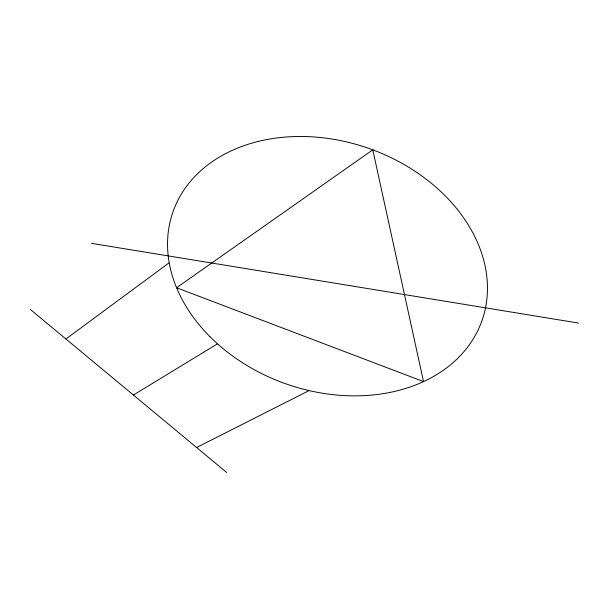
<?xml version="1.0" encoding="UTF-8"?>
<svg xmlns="http://www.w3.org/2000/svg" width="609" height="609" viewBox="0 0 609 609"><rect width="100%" height="100%" fill="white"/><g stroke="black" fill="none" stroke-linecap="round" stroke-linejoin="round"><path stroke-width="0.91" d="M65.932 338.985L168.762 263.08M133.409 395.035L217.504 343.811M196.593 447.516L308.626 390.818M91.464 243.334L578.55 323.075M30.45 309.517L226.7 472.523M372.777 149.822L176.572 287.737L423.529 381.592L372.777 149.822M209.877 336.587A163.798 124.815 19.4 0 0 480.204 325.252A163.798 124.815 19.4 0 0 292.419 136.644A163.798 124.815 19.4 0 0 209.877 336.587"/></g></svg>
